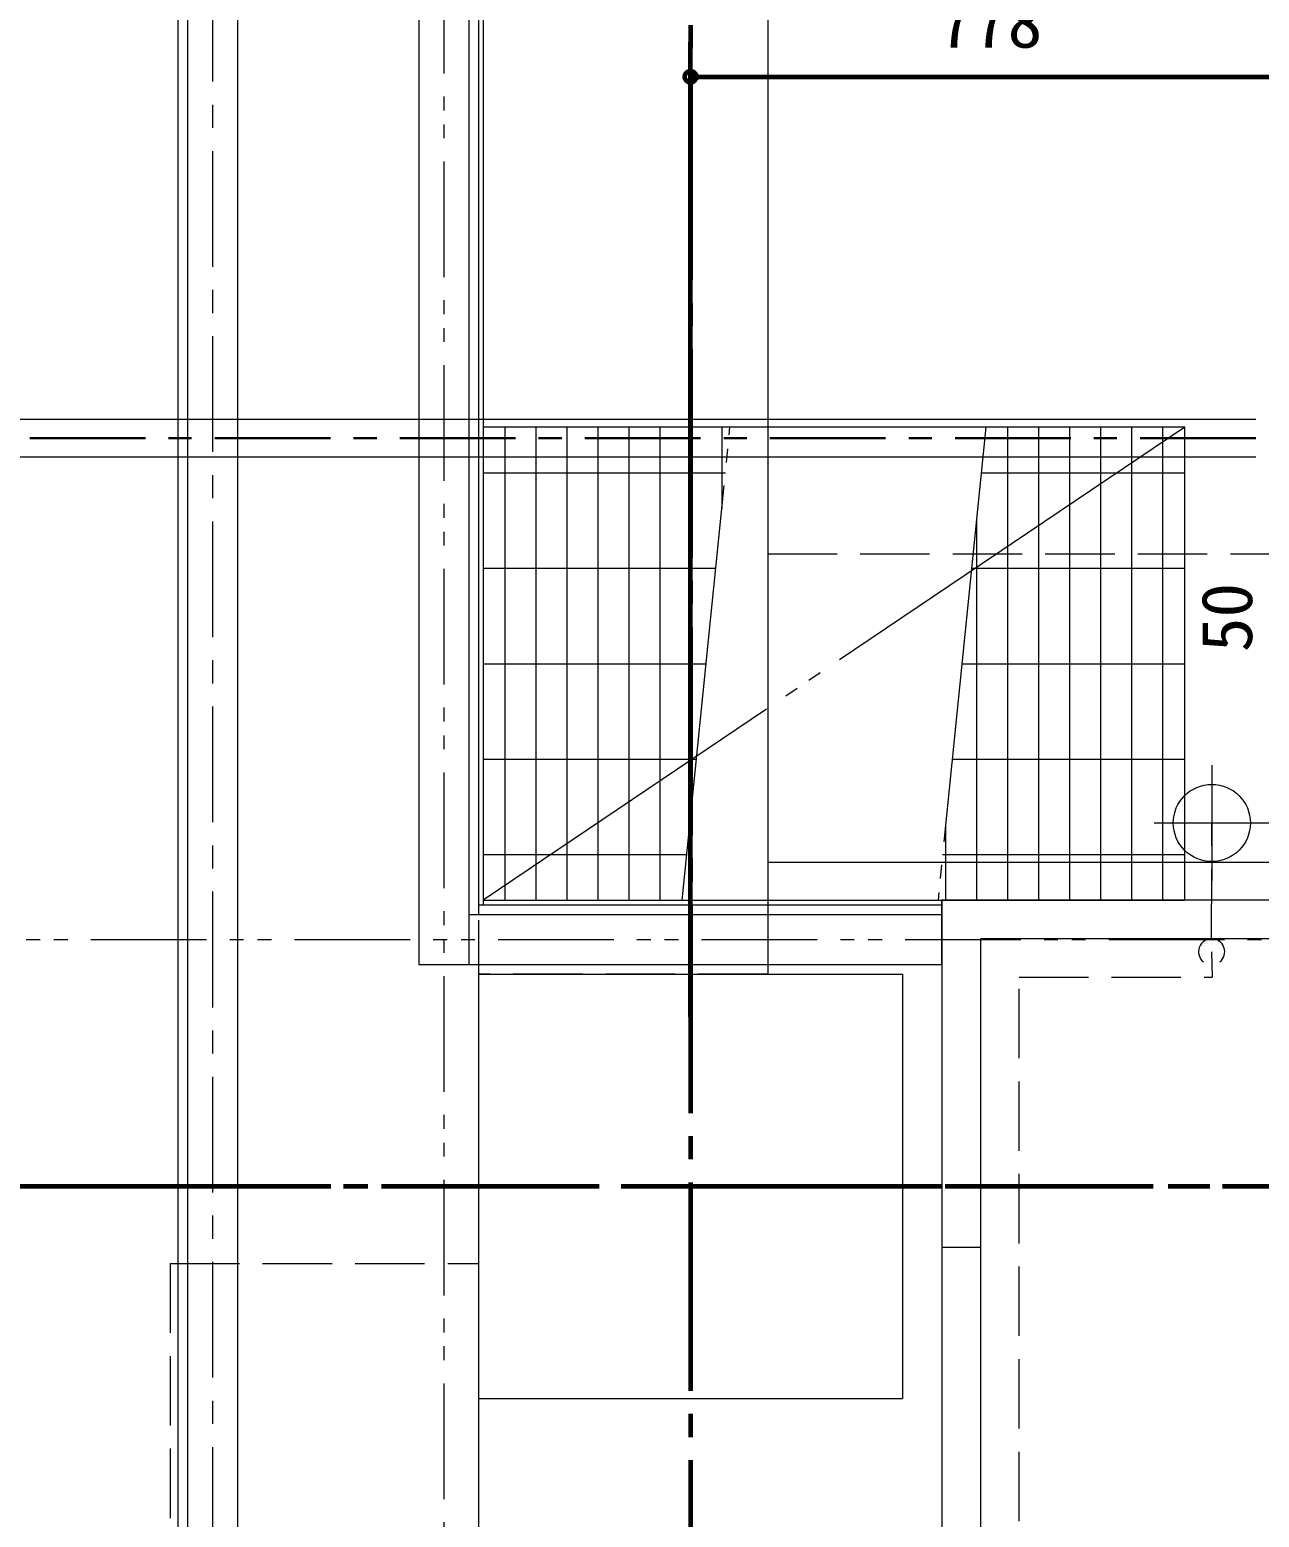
# Model space of a CAD drawing. Units: millimetres at full size, sheet at 1:30. Extents: x -16828 to 149130, y 47892 to 100313.
# Drawn here: x -672 to 922, y 55072 to 57000 of the extents above; entities that cross this region are included whole.
import ezdxf
from ezdxf.enums import TextEntityAlignment as Align

# ---------------------------------------------------------------- set-up
doc = ezdxf.new("R2010")
doc.units = ezdxf.units.MM
doc.header["$LTSCALE"] = 30
doc.header["$PDMODE"] = 32
doc.header["$PDSIZE"] = 15
for name, pattern in [('CHAIN1', [8, 5, -1, 1, -1]), ('CHAIN2', [12, 9, -1, 1, -1]), ('DASHED1', [1.8, 1.2, -0.6]), ('DASHED3', [4, 3, -1]), ('DOUBLE_CHAIN1', [8.8, 5, -1, 0.6, -0.6, 0.6, -1]), ('LONG_DOUBLE_CHAIN', [21.8, 18, -1, 0.6, -0.6, 0.6, -1])]:
    doc.linetypes.add(name, pattern=pattern)
for name, color, linetype, lineweight in [('0-0', 7, 'CHAIN2', 15), ('0-1', 7, 'Continuous', 15), ('2-0_通芯', 7, 'DOUBLE_CHAIN1', 15), ('2-1_躯体', 7, 'Continuous', 15), ('2-2_間仕切り芯', 7, 'DOUBLE_CHAIN1', 15), ('2-3_間仕切り', 7, 'Continuous', 15), ('3-1_AIHO57-排水立上げ', 7, 'Continuous', 15), ('3-2_AIHO56-排水接続', 7, 'Continuous', 15), ('3-4_AIHO30-厨房機器', 7, 'Continuous', 15), ('3-7_AIHO47-厨房機器アウトライン', 7, 'Continuous', 15), ('3-8_AIHO30-厨房機器LL', 7, 'Continuous', 15), ('3-9_AIHO32-厨房機器補助線', 7, 'LONG_DOUBLE_CHAIN', 15), ('4-2_AIHO20-排水溝', 7, 'Continuous', 15), ('4-6_厨房', 7, 'DASHED3', 15), ('9-9_配管－汚水１：硬質塩ビ管（ＤＶ）', 2, 'Continuous', 30), ('9-B_配管－給湯１２：ＨＴＬＰ（ＵＸ）', 3, 'Continuous', 20), ('9-E_配管－給湯１：ＣＵＰ(Ｍ)', 1, 'Continuous', 60)]:
    doc.layers.add(name, color=color, linetype=linetype, lineweight=lineweight)
doc.styles.add('ＭＳ ゴシック', font='')
doc.styles.get('ＭＳ ゴシック').set_extended_font_data('MS Gothic')

msp = doc.modelspace()

# ---------------------------------------------------------------- linework, layer by layer
at = {"layer": '0-0', "color": 1, "lineweight": 60}
for p, q in [((184.96, 68105.86), (184.96, 49250.86)), ((-9565.04, 55500.86), (35684.96, 55500.86))]:
    msp.add_line(p, q, dxfattribs=at)
at = {"layer": '0-1'}
for p, q in [((284.96, 63275.86), (284.96, 55775.86)), ((284.96, 55920.86), (5909.96, 55920.86)), ((-90.04, 55775.86), (-90.04, 52765.86)), ((-90.04, 55225.86), (459.96, 55225.86))]:
    msp.add_line(p, q, dxfattribs=at)
at = {"layer": '0-1', "linetype": 'DASHED3'}
for p, q in [((-90.04, 61365.86), (-90.04, 55775.86)), ((284.96, 56320.86), (6009.96, 56320.86)), ((-490.04, 55400.86), (-490.04, 52365.86)), ((-490.04, 55400.86), (-90.04, 55400.86))]:
    msp.add_line(p, q, dxfattribs=at)
at = {"layer": '0-1', "linetype": 'DASHED1'}
msp.add_line((-90.04, 55225.86), (-90.04, 50655.86), dxfattribs=at)
at = {"layer": '0-1'}
msp.add_lwpolyline([(-90.04, 55775.86), (459.96, 55775.86), (459.96, 55225.86)], dxfattribs=at)
at = {"layer": '2-0_通芯', "color": 1, "lineweight": 60}
msp.add_line((-10727.74, 55500.86), (35684.96, 55500.86), dxfattribs=at)
at = {"layer": '2-1_躯体', "linetype": 'DASHED3'}
msp.add_line((284.96, 55775.86), (-90.04, 55775.86), dxfattribs=at)
at = {"layer": '2-1_躯体'}
for p, q in [((-90.04, 55775.86), (-90.04, 55225.86)), ((-90.04, 55225.86), (459.96, 55225.86))]:
    msp.add_line(p, q, dxfattribs=at)
msp.add_lwpolyline([(-90.04, 55775.86), (459.96, 55775.86), (459.96, 55225.86)], dxfattribs=at)
at = {"layer": '2-2_間仕切り芯'}
for p, q in [((-135.04, 64749.43), (-135.04, 52246.44)), ((-1120.67, 55820.86), (7031.69, 55820.86))]:
    msp.add_line(p, q, dxfattribs=at)
at = {"layer": '2-2_間仕切り芯', "linetype": 'CHAIN1'}
msp.add_line((-435.04, 57322.86), (-435.04, 52246.44), dxfattribs=at)
at = {"layer": '2-3_間仕切り'}
for p, q in [((-167.54, 57297.86), (-167.54, 55788.36)), ((-102.54, 57297.86), (-102.54, 55788.36)), ((-90.04, 57297.86), (-90.04, 55853.36)), ((-84.04, 57297.86), (-84.04, 55865.86)), ((-467.54, 57213.36), (-467.54, 52713.36)), ((-402.54, 57213.36), (-402.54, 52778.36)), ((-480.04, 57200.86), (-480.04, 52700.86)), ((-90.04, 55865.86), (510.96, 55865.86)), ((-84.04, 55871.86), (510.96, 55871.86)), ((-102.54, 55853.36), (510.96, 55853.36)), ((-167.54, 55788.36), (510.96, 55788.36))]:
    msp.add_line(p, q, dxfattribs=at)
at = {"layer": '3-1_AIHO57-排水立上げ', "linetype": 'DASHED3'}
msp.add_line((860.71, 55804.86), (861.21, 55771.86), dxfattribs=at)
msp.add_lwpolyline([(389.46, 54946.86), (610.96, 54946.86), (610.96, 55771.86), (861.21, 55771.86)], dxfattribs=at)
at = {"layer": '3-1_AIHO57-排水立上げ'}
msp.add_arc((860.71, 55804.86), 17, 309.17617, 230.82383, dxfattribs=at)
at = {"layer": '3-2_AIHO56-排水接続'}
for p, q in [((860.96, 56046.86), (860.96, 55896.86)), ((785.96, 55971.86), (935.96, 55971.86))]:
    msp.add_line(p, q, dxfattribs=at)
at = {"layer": '3-2_AIHO56-排水接続', "linetype": 'DASHED3'}
msp.add_line((860.72, 55821.86), (860.96, 55971.86), dxfattribs=at)
at = {"layer": '3-2_AIHO56-排水接続'}
msp.add_circle((860.96, 55971.86), 50, dxfattribs=at)
at = {"layer": '3-4_AIHO30-厨房機器'}
for p, q in [((825.96, 56484.86), (-84.04, 56484.86)), ((-84.04, 56484.86), (-84.04, 55871.86)), ((825.96, 55871.86), (825.96, 56484.86)), ((-84.04, 55871.86), (825.96, 55871.86)), ((510.96, 55788.36), (510.96, 55871.86)), ((510.96, 55421.86), (560.96, 55421.86))]:
    msp.add_line(p, q, dxfattribs=at)
for points in [[(3160.96, 55871.86), (510.96, 55871.86), (510.96, 55046.86), (-39.04, 55046.86), (-39.04, 52846.86), (3160.96, 52846.86)], [(1135.46, 55821.86), (560.96, 55821.86), (560.96, 54996.86), (10.96, 54996.86), (10.96, 52896.86), (3160.96, 52896.86)]]:
    msp.add_lwpolyline(points, dxfattribs=at)
at = {"layer": '3-7_AIHO47-厨房機器アウトライン'}
for p, q in [((825.96, 56484.86), (-84.04, 56484.86)), ((-84.04, 56484.86), (-84.04, 55871.86)), ((825.96, 55871.86), (825.96, 56484.86)), ((-84.04, 55871.86), (825.96, 55871.86))]:
    msp.add_line(p, q, dxfattribs=at)
at = {"layer": '3-8_AIHO30-厨房機器LL'}
for p, q in [((-55.97, 56484.86), (-55.97, 55871.86)), ((-15.77, 56484.86), (-15.77, 55871.86)), ((24.43, 56484.86), (24.43, 55871.86)), ((64.63, 56484.86), (64.63, 55871.86)), ((104.83, 56484.86), (104.83, 55871.86)), ((145.03, 56484.86), (145.03, 55871.86)), ((185.23, 55981.57), (185.23, 56484.86)), ((225.43, 56484.86), (225.43, 56379.56)), ((596.03, 56484.86), (596.03, 55871.86)), ((636.23, 56484.86), (636.23, 55871.86)), ((676.43, 56484.86), (676.43, 55871.86)), ((716.63, 56484.86), (716.63, 55871.86)), ((756.83, 56484.86), (756.83, 55871.86)), ((797.03, 56484.86), (797.03, 55871.86)), ((-84.04, 56425.86), (230.11, 56425.86)), ((561.81, 56425.86), (825.96, 56425.86)), ((555.83, 56366.69), (555.83, 55871.86)), ((-84.04, 56302.11), (217.61, 56302.11)), ((549.31, 56302.11), (825.96, 56302.11)), ((-84.04, 56178.36), (205.11, 56178.36)), ((536.81, 56178.36), (825.96, 56178.36)), ((-84.04, 56054.61), (192.61, 56054.61)), ((524.31, 56054.61), (825.96, 56054.61)), ((515.63, 55968.7), (515.63, 55871.86)), ((-84.04, 55930.86), (180.11, 55930.86)), ((511.81, 55930.86), (825.96, 55930.86))]:
    msp.add_line(p, q, dxfattribs=at)
at = {"layer": '3-9_AIHO32-厨房機器補助線'}
for p, q in [((825.96, 56484.86), (-84.04, 55871.86)), ((174.15, 55871.86), (236.07, 56484.86)), ((567.77, 56484.86), (505.85, 55871.86))]:
    msp.add_line(p, q, dxfattribs=at)
at = {"layer": '4-2_AIHO20-排水溝'}
msp.add_lwpolyline([(1185.96, 55871.86), (510.96, 55871.86), (510.96, 55046.86), (-39.04, 55046.86), (-39.04, 52846.86), (3160.96, 52846.86)], dxfattribs=at)
at = {"layer": '4-6_厨房'}
msp.add_line((-90.04, 55225.86), (-90.04, 52778.36), dxfattribs=at)
at = {"layer": '9-B_配管－給湯１２：ＨＴＬＰ（ＵＸ）'}
for p, q in [((917.96, 56494.89), (-1763.47, 56494.89)), ((-1763.47, 56446.29), (917.96, 56446.29))]:
    msp.add_line(p, q, dxfattribs=at)
at = {"layer": '9-B_配管－給湯１２：ＨＴＬＰ（ＵＸ）', "color": 2, "linetype": 'CHAIN1', "lineweight": 30}
msp.add_line((917.96, 56470.59), (-1763.47, 56470.59), dxfattribs=at)
at = {"layer": '9-E_配管－給湯１：ＣＵＰ(Ｍ)'}
for p, q in [((184.96, 55720.17), (184.96, 56984.18)), ((184.96, 56939.18), (962.96, 56939.18))]:
    msp.add_line(p, q, dxfattribs=at)
msp.add_point((184.96, 56939.18), dxfattribs=at)

# ---------------------------------------------------------------- texts
at = {"layer": '9-9_配管－汚水１：硬質塩ビ管（ＤＶ）', "color": 7, "style": 'ＭＳ ゴシック'}
msp.add_text('50', height=65.98, rotation=90, dxfattribs=at).set_placement((932.96, 56193.29), align=Align.BOTTOM_LEFT)
at = {"layer": '9-E_配管－給湯１：ＣＵＰ(Ｍ)', "style": 'ＭＳ ゴシック'}
msp.add_text('778', height=65.98, dxfattribs=at).set_placement((506.46, 56957.18), align=Align.BOTTOM_LEFT)

doc.saveas('drawing.dxf')
